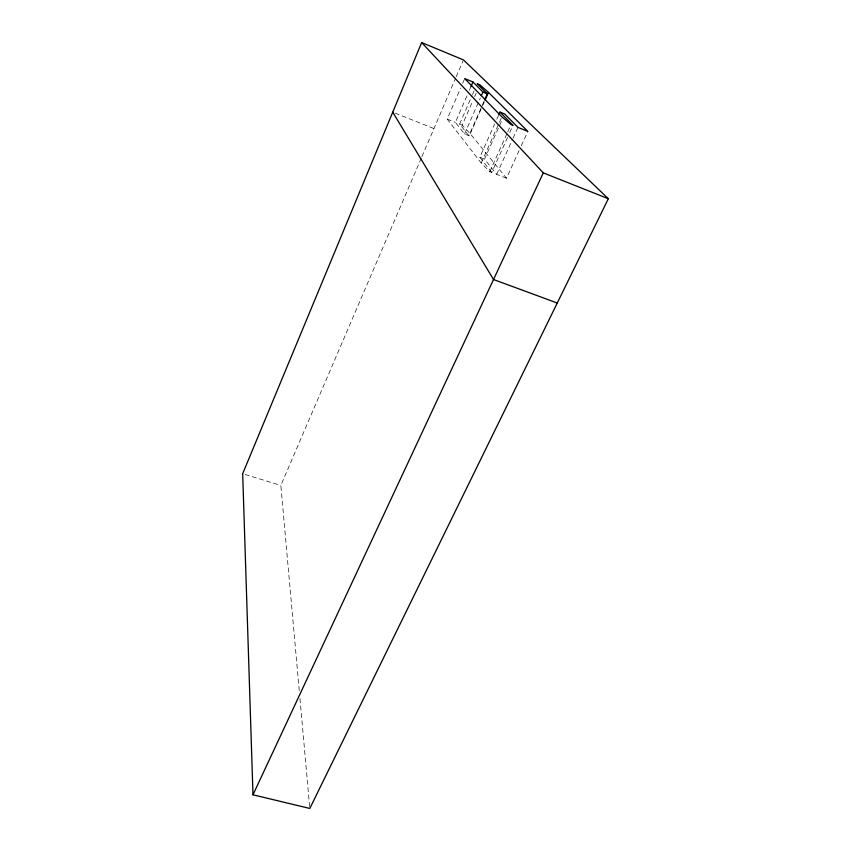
<?xml version="1.0" encoding="UTF-8"?>
<svg xmlns="http://www.w3.org/2000/svg" width="851" height="851" viewBox="0 0 851 851"><rect width="100%" height="100%" fill="white"/><g stroke="black" fill="none" stroke-linecap="round" stroke-linejoin="round"><path stroke-width="0.64" stroke-dasharray="4.25 3.19" d="M299.244 690.629L280.841 485.453L421.415 157.807M421.947 156.584L455.668 77.973M456.189 76.771L462.912 61.112M507.547 137.447L491.74 172.434L489.793 171.668L481.219 163.03L447.2 119.14L460.593 88.121M462.657 83.355L464.71 78.579M484.176 101.014L468.922 135.692L464.55 133.947L455.391 122.427L467.284 95.067M469.348 90.302L470.901 86.738M468.922 135.692L459.604 124.118L472.039 95.599M472.55 94.418L474.103 90.844M519.078 150.606L506.473 178.221L470.263 133.735L462.189 125.15L472.56 101.407M474.635 96.663L476.188 93.099M464.55 133.947L480.315 98.025M470.263 133.735L482.038 106.992M482.57 105.769L484.176 102.131M491.74 172.434L479.815 157.244L494.665 123.969M496.782 119.214L498.899 114.459M481.219 163.03L501.877 116.842M506.473 178.221L496.665 174.37L484.538 159.105L502.058 119.948M489.793 171.668L507.217 133.033M507.76 131.82L509.94 126.99M509.728 132.618L512.993 125.374M496.665 174.37L512.504 139.436M513.047 138.234L517.961 127.384M521.269 145.808L527.854 131.394M245.131 474.454L280.841 485.453M479.815 157.244L484.538 159.105M395.172 113.151L433.967 128.575M447.2 119.14L455.391 122.427M459.604 124.118L462.189 125.15M299.956 698.575L309.807 808.45"/><path stroke-width="1.28" d="M421.649 42.55L242.673 473.699L252.992 794.802L309.807 808.45L608.327 198.719L463.423 59.9L421.649 42.55L543.289 172.87L608.327 198.719M470.901 86.738L472.975 81.973L464.71 78.579L501.877 116.842L511.025 124.576L512.993 125.374L499.962 112.087L498.899 114.459M481.358 95.631L482.942 92.036L472.975 81.973M484.708 99.822L487.336 93.844L477.22 83.717L479.815 84.792L488.463 92.397L527.854 131.394L517.961 127.384L504.717 114.023L499.962 112.087M485.251 99.695L488.463 92.397M252.992 794.802L543.289 172.87M557.256 303.03L493.516 279.511L392.747 112.183M482.942 92.036L487.336 93.844"/></g></svg>
